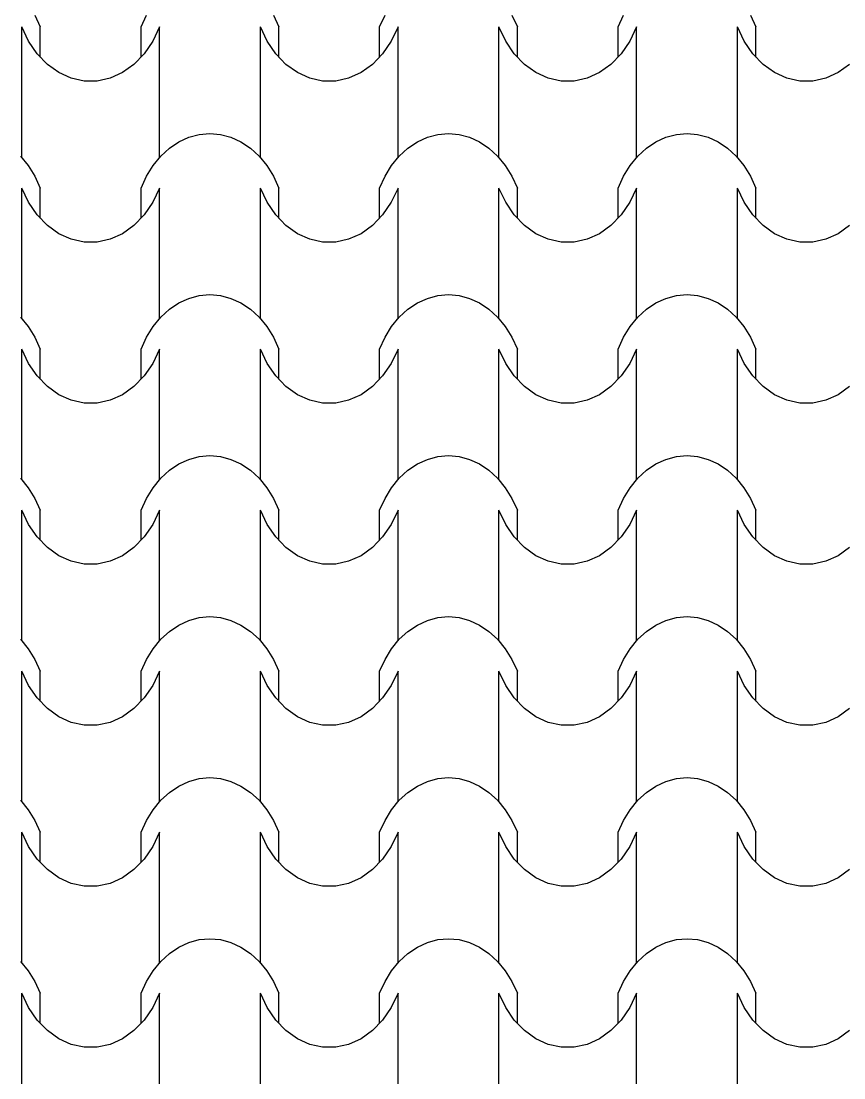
# Model space of a CAD drawing. Header units: millimetres. Extents: x 42452 to 2852333, y -419346 to 834876.
# Drawn here: x 2636931 to 2639261, y 666458 to 669453 of the extents above; entities that cross this region are included whole.
import ezdxf

# ---------------------------------------------------------------- set-up
doc = ezdxf.new("R2010")
doc.units = ezdxf.units.MM
doc.layers.add('memar', color=7, linetype='Continuous', lineweight=25)

msp = doc.modelspace()

# ---------------------------------------------------------------- linework, layer by layer
at = {"layer": 'memar', "color": 7, "linetype": 'Continuous', "lineweight": 25}
for p, q in [((2636970.14772, 669469.84712), (2636985.43714, 669436.6031)), ((2637270.96217, 669436.6031), (2637286.25159, 669469.84712)), ((2637645.70721, 669469.84712), (2637660.99663, 669436.6031)), ((2637946.52167, 669436.6031), (2637961.81109, 669469.84712)), ((2638321.26671, 669469.84712), (2638336.55612, 669436.6031)), ((2638622.08116, 669436.6031), (2638637.37058, 669469.84712)), ((2638996.8262, 669469.84712), (2639012.11562, 669436.6031)), ((2636933.18243, 669251.52941), (2636933.18243, 669436.6031)), ((2636952.50159, 669396.0939), (2636933.18243, 669436.6031)), ((2636985.43714, 669351.5191), (2636985.43714, 669436.6031)), ((2637270.96217, 669351.5191), (2637270.96217, 669436.6031)), ((2637323.21688, 669436.6031), (2637303.89772, 669396.0939)), ((2637323.21688, 669251.52941), (2637323.21688, 669436.6031)), ((2637608.74192, 669251.52941), (2637608.74192, 669436.6031)), ((2637628.06109, 669396.0939), (2637608.74192, 669436.6031)), ((2637660.99663, 669351.5191), (2637660.99663, 669436.6031)), ((2637946.52167, 669351.5191), (2637946.52167, 669436.6031)), ((2637998.77638, 669436.6031), (2637979.45721, 669396.0939)), ((2637998.77638, 669251.52941), (2637998.77638, 669436.6031)), ((2638284.30142, 669251.52941), (2638284.30142, 669436.6031)), ((2638303.62058, 669396.0939), (2638284.30142, 669436.6031)), ((2638336.55612, 669351.5191), (2638336.55612, 669436.6031)), ((2638622.08116, 669351.5191), (2638622.08116, 669436.6031)), ((2638674.33587, 669436.6031), (2638655.01671, 669396.0939)), ((2638674.33587, 669251.52941), (2638674.33587, 669436.6031)), ((2638959.86091, 669251.52941), (2638959.86091, 669436.6031)), ((2638979.18007, 669396.0939), (2638959.86091, 669436.6031)), ((2639012.11562, 669351.5191), (2639012.11562, 669436.6031)), ((2636976.91933, 669360.36396), (2636952.50159, 669396.0939)), ((2637303.89772, 669396.0939), (2637279.47998, 669360.36396)), ((2637652.47882, 669360.36396), (2637628.06109, 669396.0939)), ((2637979.45721, 669396.0939), (2637955.03948, 669360.36396)), ((2638328.03831, 669360.36396), (2638303.62058, 669396.0939)), ((2638655.01671, 669396.0939), (2638630.59897, 669360.36396)), ((2639003.59781, 669360.36396), (2638979.18007, 669396.0939)), ((2637005.72706, 669330.45013), (2636976.91933, 669360.36396)), ((2637279.47998, 669360.36396), (2637250.67226, 669330.45013)), ((2637681.28655, 669330.45013), (2637652.47882, 669360.36396)), ((2637955.03948, 669360.36396), (2637926.23175, 669330.45013)), ((2638356.84604, 669330.45013), (2638328.03831, 669360.36396)), ((2638630.59897, 669360.36396), (2638601.79124, 669330.45013)), ((2639032.40554, 669330.45013), (2639003.59781, 669360.36396)), ((2637038.08881, 669307.22049), (2637005.72706, 669330.45013)), ((2637250.67226, 669330.45013), (2637218.3105, 669307.22049)), ((2637713.6483, 669307.22049), (2637681.28655, 669330.45013)), ((2637926.23175, 669330.45013), (2637893.87, 669307.22049)), ((2638389.2078, 669307.22049), (2638356.84604, 669330.45013)), ((2638601.79124, 669330.45013), (2638569.42949, 669307.22049)), ((2639064.76729, 669307.22049), (2639032.40554, 669330.45013)), ((2639277.35074, 669330.45013), (2639244.98898, 669307.22049)), ((2637073.06548, 669291.34912), (2637038.08881, 669307.22049)), ((2637109.64209, 669283.29659), (2637073.06548, 669291.34912)), ((2637183.33383, 669291.34912), (2637146.75722, 669283.29659)), ((2637218.3105, 669307.22049), (2637183.33383, 669291.34912)), ((2637748.62498, 669291.34912), (2637713.6483, 669307.22049)), ((2637785.20158, 669283.29659), (2637748.62498, 669291.34912)), ((2637858.89332, 669291.34912), (2637822.31671, 669283.29659)), ((2637893.87, 669307.22049), (2637858.89332, 669291.34912)), ((2638424.18447, 669291.34912), (2638389.2078, 669307.22049)), ((2638460.76108, 669283.29659), (2638424.18447, 669291.34912)), ((2638534.45282, 669291.34912), (2638497.87621, 669283.29659)), ((2638569.42949, 669307.22049), (2638534.45282, 669291.34912)), ((2639099.74396, 669291.34912), (2639064.76729, 669307.22049)), ((2639136.32057, 669283.29659), (2639099.74396, 669291.34912)), ((2639210.01231, 669291.34912), (2639173.4357, 669283.29659)), ((2639244.98898, 669307.22049), (2639210.01231, 669291.34912)), ((2637128.19966, 669283.29659), (2637109.64209, 669283.29659)), ((2637146.75722, 669283.29659), (2637128.19966, 669283.29659)), ((2637803.75915, 669283.29659), (2637785.20158, 669283.29659)), ((2637822.31671, 669283.29659), (2637803.75915, 669283.29659)), ((2638479.31864, 669283.29659), (2638460.76108, 669283.29659)), ((2638497.87621, 669283.29659), (2638479.31864, 669283.29659)), ((2639154.87814, 669283.29659), (2639136.32057, 669283.29659)), ((2639173.4357, 669283.29659), (2639154.87814, 669283.29659)), ((2636933.18243, 669066.45572), (2636933.18243, 669251.52941)), ((2637323.21688, 669066.45572), (2637323.21688, 669251.52941)), ((2637608.74192, 669066.45572), (2637608.74192, 669251.52941)), ((2637998.77638, 669066.45572), (2637998.77638, 669251.52941)), ((2638284.30142, 669066.45572), (2638284.30142, 669251.52941)), ((2638674.33587, 669066.45572), (2638674.33587, 669251.52941)), ((2638959.86091, 669066.45572), (2638959.86091, 669251.52941)), ((2637351.29917, 669092.87159), (2637377.9882, 669110.85079)), ((2637377.9882, 669110.85079), (2637406.36426, 669123.9451)), ((2637406.36426, 669123.9451), (2637435.88332, 669131.90348)), ((2637435.88332, 669131.90348), (2637465.9794, 669134.57334)), ((2637465.9794, 669134.57334), (2637496.07549, 669131.90348)), ((2637496.07549, 669131.90348), (2637525.59454, 669123.9451)), ((2637525.59454, 669123.9451), (2637553.97061, 669110.85079)), ((2637553.97061, 669110.85079), (2637580.65963, 669092.87159)), ((2638026.85867, 669092.87159), (2638053.54769, 669110.85079)), ((2638053.54769, 669110.85079), (2638081.92376, 669123.9451)), ((2638081.92376, 669123.9451), (2638111.44281, 669131.90348)), ((2638111.44281, 669131.90348), (2638141.5389, 669134.57334)), ((2638141.5389, 669134.57334), (2638171.63498, 669131.90348)), ((2638171.63498, 669131.90348), (2638201.15404, 669123.9451)), ((2638201.15404, 669123.9451), (2638229.5301, 669110.85079)), ((2638229.5301, 669110.85079), (2638256.21913, 669092.87159)), ((2638702.41816, 669092.87159), (2638729.10718, 669110.85079)), ((2638729.10718, 669110.85079), (2638757.48325, 669123.9451)), ((2638757.48325, 669123.9451), (2638787.00231, 669131.90348)), ((2638787.00231, 669131.90348), (2638817.09839, 669134.57334)), ((2638817.09839, 669134.57334), (2638847.19447, 669131.90348)), ((2638847.19447, 669131.90348), (2638876.71353, 669123.9451)), ((2638876.71353, 669123.9451), (2638905.08959, 669110.85079)), ((2638905.08959, 669110.85079), (2638931.77862, 669092.87159)), ((2637326.80889, 669070.35222), (2637351.29917, 669092.87159)), ((2637580.65963, 669092.87159), (2637605.14991, 669070.35222)), ((2638002.36838, 669070.35222), (2638026.85867, 669092.87159)), ((2638256.21913, 669092.87159), (2638280.70941, 669070.35222)), ((2638677.92788, 669070.35222), (2638702.41816, 669092.87159)), ((2638931.77862, 669092.87159), (2638956.2689, 669070.35222)), ((2636929.59042, 669070.35222), (2636951.41241, 669043.72445)), ((2637304.9869, 669043.72445), (2637326.80889, 669070.35222)), ((2637605.14991, 669070.35222), (2637626.9719, 669043.72445)), ((2637980.54639, 669043.72445), (2638002.36838, 669070.35222)), ((2638280.70941, 669070.35222), (2638302.5314, 669043.72445)), ((2638656.10589, 669043.72445), (2638677.92788, 669070.35222)), ((2638956.2689, 669070.35222), (2638978.09089, 669043.72445)), ((2636951.41241, 669043.72445), (2636970.14772, 669013.49879)), ((2637286.25159, 669013.49879), (2637304.9869, 669043.72445)), ((2637626.9719, 669043.72445), (2637645.70721, 669013.49879)), ((2637961.81109, 669013.49879), (2637980.54639, 669043.72445)), ((2638302.5314, 669043.72445), (2638321.26671, 669013.49879)), ((2638637.37058, 669013.49879), (2638656.10589, 669043.72445)), ((2638978.09089, 669043.72445), (2638996.8262, 669013.49879)), ((2636970.14772, 669013.49879), (2636985.43714, 668980.25476)), ((2637270.96217, 668980.25476), (2637286.25159, 669013.49879)), ((2637645.70721, 669013.49879), (2637660.99663, 668980.25476)), ((2637946.52167, 668980.25476), (2637961.81109, 669013.49879)), ((2638321.26671, 669013.49879), (2638336.55612, 668980.25476)), ((2638622.08116, 668980.25476), (2638637.37058, 669013.49879)), ((2638996.8262, 669013.49879), (2639012.11562, 668980.25476)), ((2636933.18243, 668795.18107), (2636933.18243, 668980.25476)), ((2636952.50159, 668939.74556), (2636933.18243, 668980.25476)), ((2636985.43714, 668895.17076), (2636985.43714, 668980.25476)), ((2637270.96217, 668895.17076), (2637270.96217, 668980.25476)), ((2637323.21688, 668980.25476), (2637303.89772, 668939.74556)), ((2637323.21688, 668795.18107), (2637323.21688, 668980.25476)), ((2637608.74192, 668795.18107), (2637608.74192, 668980.25476)), ((2637628.06109, 668939.74556), (2637608.74192, 668980.25476)), ((2637660.99663, 668895.17076), (2637660.99663, 668980.25476)), ((2637946.52167, 668895.17076), (2637946.52167, 668980.25476)), ((2637998.77638, 668980.25476), (2637979.45721, 668939.74556)), ((2637998.77638, 668795.18107), (2637998.77638, 668980.25476)), ((2638284.30142, 668795.18107), (2638284.30142, 668980.25476)), ((2638303.62058, 668939.74556), (2638284.30142, 668980.25476)), ((2638336.55612, 668895.17076), (2638336.55612, 668980.25476)), ((2638622.08116, 668895.17076), (2638622.08116, 668980.25476)), ((2638674.33587, 668980.25476), (2638655.01671, 668939.74556)), ((2638674.33587, 668795.18107), (2638674.33587, 668980.25476)), ((2638959.86091, 668795.18107), (2638959.86091, 668980.25476)), ((2638979.18007, 668939.74556), (2638959.86091, 668980.25476)), ((2639012.11562, 668895.17076), (2639012.11562, 668980.25476)), ((2636976.91933, 668904.01562), (2636952.50159, 668939.74556)), ((2637303.89772, 668939.74556), (2637279.47998, 668904.01562)), ((2637652.47882, 668904.01562), (2637628.06109, 668939.74556)), ((2637979.45721, 668939.74556), (2637955.03948, 668904.01562)), ((2638328.03831, 668904.01562), (2638303.62058, 668939.74556)), ((2638655.01671, 668939.74556), (2638630.59897, 668904.01562)), ((2639003.59781, 668904.01562), (2638979.18007, 668939.74556)), ((2637005.72706, 668874.1018), (2636976.91933, 668904.01562)), ((2637279.47998, 668904.01562), (2637250.67226, 668874.1018)), ((2637681.28655, 668874.1018), (2637652.47882, 668904.01562)), ((2637955.03948, 668904.01562), (2637926.23175, 668874.1018)), ((2638356.84604, 668874.1018), (2638328.03831, 668904.01562)), ((2638630.59897, 668904.01562), (2638601.79124, 668874.1018)), ((2639032.40554, 668874.1018), (2639003.59781, 668904.01562)), ((2637038.08881, 668850.87215), (2637005.72706, 668874.1018)), ((2637250.67226, 668874.1018), (2637218.3105, 668850.87215)), ((2637713.6483, 668850.87215), (2637681.28655, 668874.1018)), ((2637926.23175, 668874.1018), (2637893.87, 668850.87215)), ((2638389.2078, 668850.87215), (2638356.84604, 668874.1018)), ((2638601.79124, 668874.1018), (2638569.42949, 668850.87215)), ((2639064.76729, 668850.87215), (2639032.40554, 668874.1018)), ((2639277.35074, 668874.1018), (2639244.98898, 668850.87215)), ((2637073.06548, 668835.00078), (2637038.08881, 668850.87215)), ((2637218.3105, 668850.87215), (2637183.33383, 668835.00078)), ((2637748.62498, 668835.00078), (2637713.6483, 668850.87215)), ((2637893.87, 668850.87215), (2637858.89332, 668835.00078)), ((2638424.18447, 668835.00078), (2638389.2078, 668850.87215)), ((2638569.42949, 668850.87215), (2638534.45282, 668835.00078)), ((2639099.74396, 668835.00078), (2639064.76729, 668850.87215)), ((2639244.98898, 668850.87215), (2639210.01231, 668835.00078)), ((2637109.64209, 668826.94826), (2637073.06548, 668835.00078)), ((2637128.19966, 668826.94826), (2637109.64209, 668826.94826)), ((2637146.75722, 668826.94826), (2637128.19966, 668826.94826)), ((2637183.33383, 668835.00078), (2637146.75722, 668826.94826)), ((2637785.20158, 668826.94826), (2637748.62498, 668835.00078)), ((2637803.75915, 668826.94826), (2637785.20158, 668826.94826)), ((2637822.31671, 668826.94826), (2637803.75915, 668826.94826)), ((2637858.89332, 668835.00078), (2637822.31671, 668826.94826)), ((2638460.76108, 668826.94826), (2638424.18447, 668835.00078)), ((2638479.31864, 668826.94826), (2638460.76108, 668826.94826)), ((2638497.87621, 668826.94826), (2638479.31864, 668826.94826)), ((2638534.45282, 668835.00078), (2638497.87621, 668826.94826)), ((2639136.32057, 668826.94826), (2639099.74396, 668835.00078)), ((2639154.87814, 668826.94826), (2639136.32057, 668826.94826)), ((2639173.4357, 668826.94826), (2639154.87814, 668826.94826)), ((2639210.01231, 668835.00078), (2639173.4357, 668826.94826)), ((2636933.18243, 668610.10739), (2636933.18243, 668795.18107)), ((2637323.21688, 668610.10739), (2637323.21688, 668795.18107)), ((2637608.74192, 668610.10739), (2637608.74192, 668795.18107)), ((2637998.77638, 668610.10739), (2637998.77638, 668795.18107)), ((2638284.30142, 668610.10739), (2638284.30142, 668795.18107)), ((2638674.33587, 668610.10739), (2638674.33587, 668795.18107)), ((2638959.86091, 668610.10739), (2638959.86091, 668795.18107)), ((2637377.9882, 668654.50245), (2637406.36426, 668667.59677)), ((2637406.36426, 668667.59677), (2637435.88332, 668675.55514)), ((2637435.88332, 668675.55514), (2637465.9794, 668678.225)), ((2637465.9794, 668678.225), (2637496.07549, 668675.55514)), ((2637496.07549, 668675.55514), (2637525.59454, 668667.59677)), ((2637525.59454, 668667.59677), (2637553.97061, 668654.50245)), ((2638053.54769, 668654.50245), (2638081.92376, 668667.59677)), ((2638081.92376, 668667.59677), (2638111.44281, 668675.55514)), ((2638111.44281, 668675.55514), (2638141.5389, 668678.225)), ((2638141.5389, 668678.225), (2638171.63498, 668675.55514)), ((2638171.63498, 668675.55514), (2638201.15404, 668667.59677)), ((2638201.15404, 668667.59677), (2638229.5301, 668654.50245)), ((2638729.10718, 668654.50245), (2638757.48325, 668667.59677)), ((2638757.48325, 668667.59677), (2638787.00231, 668675.55514)), ((2638787.00231, 668675.55514), (2638817.09839, 668678.225)), ((2638817.09839, 668678.225), (2638847.19447, 668675.55514)), ((2638847.19447, 668675.55514), (2638876.71353, 668667.59677)), ((2638876.71353, 668667.59677), (2638905.08959, 668654.50245)), ((2637326.80889, 668614.00389), (2637351.29917, 668636.52326)), ((2637351.29917, 668636.52326), (2637377.9882, 668654.50245)), ((2637553.97061, 668654.50245), (2637580.65963, 668636.52326)), ((2637580.65963, 668636.52326), (2637605.14991, 668614.00389)), ((2638002.36838, 668614.00389), (2638026.85867, 668636.52326)), ((2638026.85867, 668636.52326), (2638053.54769, 668654.50245)), ((2638229.5301, 668654.50245), (2638256.21913, 668636.52326)), ((2638256.21913, 668636.52326), (2638280.70941, 668614.00389)), ((2638677.92788, 668614.00389), (2638702.41816, 668636.52326)), ((2638702.41816, 668636.52326), (2638729.10718, 668654.50245)), ((2638905.08959, 668654.50245), (2638931.77862, 668636.52326)), ((2638931.77862, 668636.52326), (2638956.2689, 668614.00389)), ((2636929.59042, 668614.00389), (2636951.41241, 668587.37611)), ((2637304.9869, 668587.37611), (2637326.80889, 668614.00389)), ((2637605.14991, 668614.00389), (2637626.9719, 668587.37611)), ((2637980.54639, 668587.37611), (2638002.36838, 668614.00389)), ((2638280.70941, 668614.00389), (2638302.5314, 668587.37611)), ((2638656.10589, 668587.37611), (2638677.92788, 668614.00389)), ((2638956.2689, 668614.00389), (2638978.09089, 668587.37611)), ((2636951.41241, 668587.37611), (2636970.14772, 668557.15045)), ((2637286.25159, 668557.15045), (2637304.9869, 668587.37611)), ((2637626.9719, 668587.37611), (2637645.70721, 668557.15045)), ((2637961.81109, 668557.15045), (2637980.54639, 668587.37611)), ((2638302.5314, 668587.37611), (2638321.26671, 668557.15045)), ((2638637.37058, 668557.15045), (2638656.10589, 668587.37611)), ((2638978.09089, 668587.37611), (2638996.8262, 668557.15045)), ((2636970.14772, 668557.15045), (2636985.43714, 668523.90642)), ((2637270.96217, 668523.90642), (2637286.25159, 668557.15045)), ((2637645.70721, 668557.15045), (2637660.99663, 668523.90642)), ((2637946.52167, 668523.90642), (2637961.81109, 668557.15045)), ((2638321.26671, 668557.15045), (2638336.55612, 668523.90642)), ((2638622.08116, 668523.90642), (2638637.37058, 668557.15045)), ((2638996.8262, 668557.15045), (2639012.11562, 668523.90642)), ((2636933.18243, 668338.83274), (2636933.18243, 668523.90642)), ((2636952.50159, 668483.39722), (2636933.18243, 668523.90642)), ((2636985.43714, 668438.82243), (2636985.43714, 668523.90642)), ((2637270.96217, 668438.82243), (2637270.96217, 668523.90642)), ((2637323.21688, 668523.90642), (2637303.89772, 668483.39722)), ((2637323.21688, 668338.83274), (2637323.21688, 668523.90642)), ((2637608.74192, 668338.83274), (2637608.74192, 668523.90642)), ((2637628.06109, 668483.39722), (2637608.74192, 668523.90642)), ((2637660.99663, 668438.82243), (2637660.99663, 668523.90642)), ((2637946.52167, 668438.82243), (2637946.52167, 668523.90642)), ((2637998.77638, 668523.90642), (2637979.45721, 668483.39722)), ((2637998.77638, 668338.83274), (2637998.77638, 668523.90642)), ((2638284.30142, 668338.83274), (2638284.30142, 668523.90642)), ((2638303.62058, 668483.39722), (2638284.30142, 668523.90642)), ((2638336.55612, 668438.82243), (2638336.55612, 668523.90642)), ((2638622.08116, 668438.82243), (2638622.08116, 668523.90642)), ((2638674.33587, 668523.90642), (2638655.01671, 668483.39722)), ((2638674.33587, 668338.83274), (2638674.33587, 668523.90642)), ((2638959.86091, 668338.83274), (2638959.86091, 668523.90642)), ((2638979.18007, 668483.39722), (2638959.86091, 668523.90642)), ((2639012.11562, 668438.82243), (2639012.11562, 668523.90642)), ((2636976.91933, 668447.66729), (2636952.50159, 668483.39722)), ((2637303.89772, 668483.39722), (2637279.47998, 668447.66729)), ((2637652.47882, 668447.66729), (2637628.06109, 668483.39722)), ((2637979.45721, 668483.39722), (2637955.03948, 668447.66729)), ((2638328.03831, 668447.66729), (2638303.62058, 668483.39722)), ((2638655.01671, 668483.39722), (2638630.59897, 668447.66729)), ((2639003.59781, 668447.66729), (2638979.18007, 668483.39722)), ((2637005.72706, 668417.75346), (2636976.91933, 668447.66729)), ((2637279.47998, 668447.66729), (2637250.67226, 668417.75346)), ((2637681.28655, 668417.75346), (2637652.47882, 668447.66729)), ((2637955.03948, 668447.66729), (2637926.23175, 668417.75346)), ((2638356.84604, 668417.75346), (2638328.03831, 668447.66729)), ((2638630.59897, 668447.66729), (2638601.79124, 668417.75346)), ((2639032.40554, 668417.75346), (2639003.59781, 668447.66729)), ((2637038.08881, 668394.52381), (2637005.72706, 668417.75346)), ((2637073.06548, 668378.65244), (2637038.08881, 668394.52381)), ((2637218.3105, 668394.52381), (2637183.33383, 668378.65244)), ((2637250.67226, 668417.75346), (2637218.3105, 668394.52381)), ((2637713.6483, 668394.52381), (2637681.28655, 668417.75346)), ((2637748.62498, 668378.65244), (2637713.6483, 668394.52381)), ((2637893.87, 668394.52381), (2637858.89332, 668378.65244)), ((2637926.23175, 668417.75346), (2637893.87, 668394.52381)), ((2638389.2078, 668394.52381), (2638356.84604, 668417.75346)), ((2638424.18447, 668378.65244), (2638389.2078, 668394.52381)), ((2638569.42949, 668394.52381), (2638534.45282, 668378.65244)), ((2638601.79124, 668417.75346), (2638569.42949, 668394.52381)), ((2639064.76729, 668394.52381), (2639032.40554, 668417.75346)), ((2639099.74396, 668378.65244), (2639064.76729, 668394.52381)), ((2639244.98898, 668394.52381), (2639210.01231, 668378.65244)), ((2639277.35074, 668417.75346), (2639244.98898, 668394.52381)), ((2637109.64209, 668370.59992), (2637073.06548, 668378.65244)), ((2637128.19966, 668370.59992), (2637109.64209, 668370.59992)), ((2637146.75722, 668370.59992), (2637128.19966, 668370.59992)), ((2637183.33383, 668378.65244), (2637146.75722, 668370.59992)), ((2637785.20158, 668370.59992), (2637748.62498, 668378.65244)), ((2637803.75915, 668370.59992), (2637785.20158, 668370.59992)), ((2637822.31671, 668370.59992), (2637803.75915, 668370.59992)), ((2637858.89332, 668378.65244), (2637822.31671, 668370.59992)), ((2638460.76108, 668370.59992), (2638424.18447, 668378.65244)), ((2638479.31864, 668370.59992), (2638460.76108, 668370.59992)), ((2638497.87621, 668370.59992), (2638479.31864, 668370.59992)), ((2638534.45282, 668378.65244), (2638497.87621, 668370.59992)), ((2639136.32057, 668370.59992), (2639099.74396, 668378.65244)), ((2639154.87814, 668370.59992), (2639136.32057, 668370.59992)), ((2639173.4357, 668370.59992), (2639154.87814, 668370.59992)), ((2639210.01231, 668378.65244), (2639173.4357, 668370.59992)), ((2636933.18243, 668153.75905), (2636933.18243, 668338.83274)), ((2637323.21688, 668153.75905), (2637323.21688, 668338.83274)), ((2637608.74192, 668153.75905), (2637608.74192, 668338.83274)), ((2637998.77638, 668153.75905), (2637998.77638, 668338.83274)), ((2638284.30142, 668153.75905), (2638284.30142, 668338.83274)), ((2638674.33587, 668153.75905), (2638674.33587, 668338.83274)), ((2638959.86091, 668153.75905), (2638959.86091, 668338.83274)), ((2637406.36426, 668211.24843), (2637435.88332, 668219.20681)), ((2637435.88332, 668219.20681), (2637465.9794, 668221.87666)), ((2637465.9794, 668221.87666), (2637496.07549, 668219.20681)), ((2637496.07549, 668219.20681), (2637525.59454, 668211.24843)), ((2638081.92376, 668211.24843), (2638111.44281, 668219.20681)), ((2638111.44281, 668219.20681), (2638141.5389, 668221.87666)), ((2638141.5389, 668221.87666), (2638171.63498, 668219.20681)), ((2638171.63498, 668219.20681), (2638201.15404, 668211.24843)), ((2638757.48325, 668211.24843), (2638787.00231, 668219.20681)), ((2638787.00231, 668219.20681), (2638817.09839, 668221.87666)), ((2638817.09839, 668221.87666), (2638847.19447, 668219.20681)), ((2638847.19447, 668219.20681), (2638876.71353, 668211.24843)), ((2637351.29917, 668180.17492), (2637377.9882, 668198.15412)), ((2637377.9882, 668198.15412), (2637406.36426, 668211.24843)), ((2637525.59454, 668211.24843), (2637553.97061, 668198.15412)), ((2637553.97061, 668198.15412), (2637580.65963, 668180.17492)), ((2638026.85867, 668180.17492), (2638053.54769, 668198.15412)), ((2638053.54769, 668198.15412), (2638081.92376, 668211.24843)), ((2638201.15404, 668211.24843), (2638229.5301, 668198.15412)), ((2638229.5301, 668198.15412), (2638256.21913, 668180.17492)), ((2638702.41816, 668180.17492), (2638729.10718, 668198.15412)), ((2638729.10718, 668198.15412), (2638757.48325, 668211.24843)), ((2638876.71353, 668211.24843), (2638905.08959, 668198.15412)), ((2638905.08959, 668198.15412), (2638931.77862, 668180.17492)), ((2636929.59042, 668157.65555), (2636951.41241, 668131.02777)), ((2637304.9869, 668131.02777), (2637326.80889, 668157.65555)), ((2637326.80889, 668157.65555), (2637351.29917, 668180.17492)), ((2637580.65963, 668180.17492), (2637605.14991, 668157.65555)), ((2637605.14991, 668157.65555), (2637626.9719, 668131.02777)), ((2637980.54639, 668131.02777), (2638002.36838, 668157.65555)), ((2638002.36838, 668157.65555), (2638026.85867, 668180.17492)), ((2638256.21913, 668180.17492), (2638280.70941, 668157.65555)), ((2638280.70941, 668157.65555), (2638302.5314, 668131.02777)), ((2638656.10589, 668131.02777), (2638677.92788, 668157.65555)), ((2638677.92788, 668157.65555), (2638702.41816, 668180.17492)), ((2638931.77862, 668180.17492), (2638956.2689, 668157.65555)), ((2638956.2689, 668157.65555), (2638978.09089, 668131.02777)), ((2636951.41241, 668131.02777), (2636970.14772, 668100.80211)), ((2637286.25159, 668100.80211), (2637304.9869, 668131.02777)), ((2637626.9719, 668131.02777), (2637645.70721, 668100.80211)), ((2637961.81109, 668100.80211), (2637980.54639, 668131.02777)), ((2638302.5314, 668131.02777), (2638321.26671, 668100.80211)), ((2638637.37058, 668100.80211), (2638656.10589, 668131.02777)), ((2638978.09089, 668131.02777), (2638996.8262, 668100.80211)), ((2636970.14772, 668100.80211), (2636985.43714, 668067.55809)), ((2637270.96217, 668067.55809), (2637286.25159, 668100.80211)), ((2637645.70721, 668100.80211), (2637660.99663, 668067.55809)), ((2637946.52167, 668067.55809), (2637961.81109, 668100.80211)), ((2638321.26671, 668100.80211), (2638336.55612, 668067.55809)), ((2638622.08116, 668067.55809), (2638637.37058, 668100.80211)), ((2638996.8262, 668100.80211), (2639012.11562, 668067.55809)), ((2636933.18243, 667882.4844), (2636933.18243, 668067.55809)), ((2636952.50159, 668027.04888), (2636933.18243, 668067.55809)), ((2636985.43714, 667982.47409), (2636985.43714, 668067.55809)), ((2637270.96217, 667982.47409), (2637270.96217, 668067.55809)), ((2637323.21688, 668067.55809), (2637303.89772, 668027.04888)), ((2637323.21688, 667882.4844), (2637323.21688, 668067.55809)), ((2637608.74192, 667882.4844), (2637608.74192, 668067.55809)), ((2637628.06109, 668027.04888), (2637608.74192, 668067.55809)), ((2637660.99663, 667982.47409), (2637660.99663, 668067.55809)), ((2637946.52167, 667982.47409), (2637946.52167, 668067.55809)), ((2637998.77638, 668067.55809), (2637979.45721, 668027.04888)), ((2637998.77638, 667882.4844), (2637998.77638, 668067.55809)), ((2638284.30142, 667882.4844), (2638284.30142, 668067.55809)), ((2638303.62058, 668027.04888), (2638284.30142, 668067.55809)), ((2638336.55612, 667982.47409), (2638336.55612, 668067.55809)), ((2638622.08116, 667982.47409), (2638622.08116, 668067.55809)), ((2638674.33587, 668067.55809), (2638655.01671, 668027.04888)), ((2638674.33587, 667882.4844), (2638674.33587, 668067.55809)), ((2638959.86091, 667882.4844), (2638959.86091, 668067.55809)), ((2638979.18007, 668027.04888), (2638959.86091, 668067.55809)), ((2639012.11562, 667982.47409), (2639012.11562, 668067.55809)), ((2636976.91933, 667991.31895), (2636952.50159, 668027.04888)), ((2637303.89772, 668027.04888), (2637279.47998, 667991.31895)), ((2637652.47882, 667991.31895), (2637628.06109, 668027.04888)), ((2637979.45721, 668027.04888), (2637955.03948, 667991.31895)), ((2638328.03831, 667991.31895), (2638303.62058, 668027.04888)), ((2638655.01671, 668027.04888), (2638630.59897, 667991.31895)), ((2639003.59781, 667991.31895), (2638979.18007, 668027.04888)), ((2637005.72706, 667961.40512), (2636976.91933, 667991.31895)), ((2637279.47998, 667991.31895), (2637250.67226, 667961.40512)), ((2637681.28655, 667961.40512), (2637652.47882, 667991.31895)), ((2637955.03948, 667991.31895), (2637926.23175, 667961.40512)), ((2638356.84604, 667961.40512), (2638328.03831, 667991.31895)), ((2638630.59897, 667991.31895), (2638601.79124, 667961.40512)), ((2639032.40554, 667961.40512), (2639003.59781, 667991.31895)), ((2637038.08881, 667938.17548), (2637005.72706, 667961.40512)), ((2637250.67226, 667961.40512), (2637218.3105, 667938.17548)), ((2637713.6483, 667938.17548), (2637681.28655, 667961.40512)), ((2637926.23175, 667961.40512), (2637893.87, 667938.17548)), ((2638389.2078, 667938.17548), (2638356.84604, 667961.40512)), ((2638601.79124, 667961.40512), (2638569.42949, 667938.17548)), ((2639064.76729, 667938.17548), (2639032.40554, 667961.40512)), ((2639277.35074, 667961.40512), (2639244.98898, 667938.17548)), ((2637073.06548, 667922.30411), (2637038.08881, 667938.17548)), ((2637109.64209, 667914.25158), (2637073.06548, 667922.30411)), ((2637128.19966, 667914.25158), (2637109.64209, 667914.25158)), ((2637146.75722, 667914.25158), (2637128.19966, 667914.25158)), ((2637183.33383, 667922.30411), (2637146.75722, 667914.25158)), ((2637218.3105, 667938.17548), (2637183.33383, 667922.30411)), ((2637748.62498, 667922.30411), (2637713.6483, 667938.17548)), ((2637785.20158, 667914.25158), (2637748.62498, 667922.30411)), ((2637803.75915, 667914.25158), (2637785.20158, 667914.25158)), ((2637822.31671, 667914.25158), (2637803.75915, 667914.25158)), ((2637858.89332, 667922.30411), (2637822.31671, 667914.25158)), ((2637893.87, 667938.17548), (2637858.89332, 667922.30411)), ((2638424.18447, 667922.30411), (2638389.2078, 667938.17548)), ((2638460.76108, 667914.25158), (2638424.18447, 667922.30411)), ((2638479.31864, 667914.25158), (2638460.76108, 667914.25158)), ((2638497.87621, 667914.25158), (2638479.31864, 667914.25158)), ((2638534.45282, 667922.30411), (2638497.87621, 667914.25158)), ((2638569.42949, 667938.17548), (2638534.45282, 667922.30411)), ((2639099.74396, 667922.30411), (2639064.76729, 667938.17548)), ((2639136.32057, 667914.25158), (2639099.74396, 667922.30411)), ((2639154.87814, 667914.25158), (2639136.32057, 667914.25158)), ((2639173.4357, 667914.25158), (2639154.87814, 667914.25158)), ((2639210.01231, 667922.30411), (2639173.4357, 667914.25158)), ((2639244.98898, 667938.17548), (2639210.01231, 667922.30411)), ((2636933.18243, 667697.41071), (2636933.18243, 667882.4844)), ((2637323.21688, 667697.41071), (2637323.21688, 667882.4844)), ((2637608.74192, 667697.41071), (2637608.74192, 667882.4844)), ((2637998.77638, 667697.41071), (2637998.77638, 667882.4844)), ((2638284.30142, 667697.41071), (2638284.30142, 667882.4844)), ((2638674.33587, 667697.41071), (2638674.33587, 667882.4844)), ((2638959.86091, 667697.41071), (2638959.86091, 667882.4844)), ((2637435.88332, 667762.85847), (2637465.9794, 667765.52833)), ((2637465.9794, 667765.52833), (2637496.07549, 667762.85847)), ((2638111.44281, 667762.85847), (2638141.5389, 667765.52833)), ((2638141.5389, 667765.52833), (2638171.63498, 667762.85847)), ((2638787.00231, 667762.85847), (2638817.09839, 667765.52833)), ((2638817.09839, 667765.52833), (2638847.19447, 667762.85847)), ((2637351.29917, 667723.82658), (2637377.9882, 667741.80578)), ((2637377.9882, 667741.80578), (2637406.36426, 667754.90009)), ((2637406.36426, 667754.90009), (2637435.88332, 667762.85847)), ((2637496.07549, 667762.85847), (2637525.59454, 667754.90009)), ((2637525.59454, 667754.90009), (2637553.97061, 667741.80578)), ((2637553.97061, 667741.80578), (2637580.65963, 667723.82658)), ((2638026.85867, 667723.82658), (2638053.54769, 667741.80578)), ((2638053.54769, 667741.80578), (2638081.92376, 667754.90009)), ((2638081.92376, 667754.90009), (2638111.44281, 667762.85847)), ((2638171.63498, 667762.85847), (2638201.15404, 667754.90009)), ((2638201.15404, 667754.90009), (2638229.5301, 667741.80578)), ((2638229.5301, 667741.80578), (2638256.21913, 667723.82658)), ((2638702.41816, 667723.82658), (2638729.10718, 667741.80578)), ((2638729.10718, 667741.80578), (2638757.48325, 667754.90009)), ((2638757.48325, 667754.90009), (2638787.00231, 667762.85847)), ((2638847.19447, 667762.85847), (2638876.71353, 667754.90009)), ((2638876.71353, 667754.90009), (2638905.08959, 667741.80578)), ((2638905.08959, 667741.80578), (2638931.77862, 667723.82658)), ((2637326.80889, 667701.30721), (2637351.29917, 667723.82658)), ((2637580.65963, 667723.82658), (2637605.14991, 667701.30721)), ((2638002.36838, 667701.30721), (2638026.85867, 667723.82658)), ((2638256.21913, 667723.82658), (2638280.70941, 667701.30721)), ((2638677.92788, 667701.30721), (2638702.41816, 667723.82658)), ((2638931.77862, 667723.82658), (2638956.2689, 667701.30721)), ((2636929.59042, 667701.30721), (2636951.41241, 667674.67944)), ((2636951.41241, 667674.67944), (2636970.14772, 667644.45378)), ((2637286.25159, 667644.45378), (2637304.9869, 667674.67944)), ((2637304.9869, 667674.67944), (2637326.80889, 667701.30721)), ((2637605.14991, 667701.30721), (2637626.9719, 667674.67944)), ((2637626.9719, 667674.67944), (2637645.70721, 667644.45378)), ((2637961.81109, 667644.45378), (2637980.54639, 667674.67944)), ((2637980.54639, 667674.67944), (2638002.36838, 667701.30721)), ((2638280.70941, 667701.30721), (2638302.5314, 667674.67944)), ((2638302.5314, 667674.67944), (2638321.26671, 667644.45378)), ((2638637.37058, 667644.45378), (2638656.10589, 667674.67944)), ((2638656.10589, 667674.67944), (2638677.92788, 667701.30721)), ((2638956.2689, 667701.30721), (2638978.09089, 667674.67944)), ((2638978.09089, 667674.67944), (2638996.8262, 667644.45378)), ((2636970.14772, 667644.45378), (2636985.43714, 667611.20975)), ((2637270.96217, 667611.20975), (2637286.25159, 667644.45378)), ((2637645.70721, 667644.45378), (2637660.99663, 667611.20975)), ((2637946.52167, 667611.20975), (2637961.81109, 667644.45378)), ((2638321.26671, 667644.45378), (2638336.55612, 667611.20975)), ((2638622.08116, 667611.20975), (2638637.37058, 667644.45378)), ((2638996.8262, 667644.45378), (2639012.11562, 667611.20975)), ((2636933.18243, 667426.13606), (2636933.18243, 667611.20975)), ((2636952.50159, 667570.70055), (2636933.18243, 667611.20975)), ((2636985.43714, 667526.12575), (2636985.43714, 667611.20975)), ((2637270.96217, 667526.12575), (2637270.96217, 667611.20975)), ((2637323.21688, 667611.20975), (2637303.89772, 667570.70055)), ((2637323.21688, 667426.13606), (2637323.21688, 667611.20975)), ((2637608.74192, 667426.13606), (2637608.74192, 667611.20975)), ((2637628.06109, 667570.70055), (2637608.74192, 667611.20975)), ((2637660.99663, 667526.12575), (2637660.99663, 667611.20975)), ((2637946.52167, 667526.12575), (2637946.52167, 667611.20975)), ((2637998.77638, 667611.20975), (2637979.45721, 667570.70055)), ((2637998.77638, 667426.13606), (2637998.77638, 667611.20975)), ((2638284.30142, 667426.13606), (2638284.30142, 667611.20975)), ((2638303.62058, 667570.70055), (2638284.30142, 667611.20975)), ((2638336.55612, 667526.12575), (2638336.55612, 667611.20975)), ((2638622.08116, 667526.12575), (2638622.08116, 667611.20975)), ((2638674.33587, 667611.20975), (2638655.01671, 667570.70055)), ((2638674.33587, 667426.13606), (2638674.33587, 667611.20975)), ((2638959.86091, 667426.13606), (2638959.86091, 667611.20975)), ((2638979.18007, 667570.70055), (2638959.86091, 667611.20975)), ((2639012.11562, 667526.12575), (2639012.11562, 667611.20975)), ((2636976.91933, 667534.97061), (2636952.50159, 667570.70055)), ((2637303.89772, 667570.70055), (2637279.47998, 667534.97061)), ((2637652.47882, 667534.97061), (2637628.06109, 667570.70055)), ((2637979.45721, 667570.70055), (2637955.03948, 667534.97061)), ((2638328.03831, 667534.97061), (2638303.62058, 667570.70055)), ((2638655.01671, 667570.70055), (2638630.59897, 667534.97061)), ((2639003.59781, 667534.97061), (2638979.18007, 667570.70055)), ((2637005.72706, 667505.05679), (2636976.91933, 667534.97061)), ((2637279.47998, 667534.97061), (2637250.67226, 667505.05679)), ((2637681.28655, 667505.05679), (2637652.47882, 667534.97061)), ((2637955.03948, 667534.97061), (2637926.23175, 667505.05679)), ((2638356.84604, 667505.05679), (2638328.03831, 667534.97061)), ((2638630.59897, 667534.97061), (2638601.79124, 667505.05679)), ((2639032.40554, 667505.05679), (2639003.59781, 667534.97061)), ((2637038.08881, 667481.82714), (2637005.72706, 667505.05679)), ((2637250.67226, 667505.05679), (2637218.3105, 667481.82714)), ((2637713.6483, 667481.82714), (2637681.28655, 667505.05679)), ((2637926.23175, 667505.05679), (2637893.87, 667481.82714)), ((2638389.2078, 667481.82714), (2638356.84604, 667505.05679)), ((2638601.79124, 667505.05679), (2638569.42949, 667481.82714)), ((2639064.76729, 667481.82714), (2639032.40554, 667505.05679)), ((2639277.35074, 667505.05679), (2639244.98898, 667481.82714)), ((2637073.06548, 667465.95577), (2637038.08881, 667481.82714)), ((2637109.64209, 667457.90325), (2637073.06548, 667465.95577)), ((2637183.33383, 667465.95577), (2637146.75722, 667457.90325)), ((2637218.3105, 667481.82714), (2637183.33383, 667465.95577)), ((2637748.62498, 667465.95577), (2637713.6483, 667481.82714)), ((2637785.20158, 667457.90325), (2637748.62498, 667465.95577)), ((2637858.89332, 667465.95577), (2637822.31671, 667457.90325)), ((2637893.87, 667481.82714), (2637858.89332, 667465.95577)), ((2638424.18447, 667465.95577), (2638389.2078, 667481.82714)), ((2638460.76108, 667457.90325), (2638424.18447, 667465.95577)), ((2638534.45282, 667465.95577), (2638497.87621, 667457.90325)), ((2638569.42949, 667481.82714), (2638534.45282, 667465.95577)), ((2639099.74396, 667465.95577), (2639064.76729, 667481.82714)), ((2639136.32057, 667457.90325), (2639099.74396, 667465.95577)), ((2639210.01231, 667465.95577), (2639173.4357, 667457.90325)), ((2639244.98898, 667481.82714), (2639210.01231, 667465.95577)), ((2637128.19966, 667457.90325), (2637109.64209, 667457.90325)), ((2637146.75722, 667457.90325), (2637128.19966, 667457.90325)), ((2637803.75915, 667457.90325), (2637785.20158, 667457.90325)), ((2637822.31671, 667457.90325), (2637803.75915, 667457.90325)), ((2638479.31864, 667457.90325), (2638460.76108, 667457.90325)), ((2638497.87621, 667457.90325), (2638479.31864, 667457.90325)), ((2639154.87814, 667457.90325), (2639136.32057, 667457.90325)), ((2639173.4357, 667457.90325), (2639154.87814, 667457.90325)), ((2636933.18243, 667241.06238), (2636933.18243, 667426.13606)), ((2637323.21688, 667241.06238), (2637323.21688, 667426.13606)), ((2637608.74192, 667241.06238), (2637608.74192, 667426.13606)), ((2637998.77638, 667241.06238), (2637998.77638, 667426.13606)), ((2638284.30142, 667241.06238), (2638284.30142, 667426.13606)), ((2638674.33587, 667241.06238), (2638674.33587, 667426.13606)), ((2638959.86091, 667241.06238), (2638959.86091, 667426.13606)), ((2637351.29917, 667267.47824), (2637377.9882, 667285.45744)), ((2637377.9882, 667285.45744), (2637406.36426, 667298.55176)), ((2637406.36426, 667298.55176), (2637435.88332, 667306.51013)), ((2637435.88332, 667306.51013), (2637465.9794, 667309.17999)), ((2637465.9794, 667309.17999), (2637496.07549, 667306.51013)), ((2637496.07549, 667306.51013), (2637525.59454, 667298.55176)), ((2637525.59454, 667298.55176), (2637553.97061, 667285.45744)), ((2637553.97061, 667285.45744), (2637580.65963, 667267.47824)), ((2638026.85867, 667267.47824), (2638053.54769, 667285.45744)), ((2638053.54769, 667285.45744), (2638081.92376, 667298.55176)), ((2638081.92376, 667298.55176), (2638111.44281, 667306.51013)), ((2638111.44281, 667306.51013), (2638141.5389, 667309.17999)), ((2638141.5389, 667309.17999), (2638171.63498, 667306.51013)), ((2638171.63498, 667306.51013), (2638201.15404, 667298.55176)), ((2638201.15404, 667298.55176), (2638229.5301, 667285.45744)), ((2638229.5301, 667285.45744), (2638256.21913, 667267.47824)), ((2638702.41816, 667267.47824), (2638729.10718, 667285.45744)), ((2638729.10718, 667285.45744), (2638757.48325, 667298.55176)), ((2638757.48325, 667298.55176), (2638787.00231, 667306.51013)), ((2638787.00231, 667306.51013), (2638817.09839, 667309.17999)), ((2638817.09839, 667309.17999), (2638847.19447, 667306.51013)), ((2638847.19447, 667306.51013), (2638876.71353, 667298.55176)), ((2638876.71353, 667298.55176), (2638905.08959, 667285.45744)), ((2638905.08959, 667285.45744), (2638931.77862, 667267.47824)), ((2637326.80889, 667244.95888), (2637351.29917, 667267.47824)), ((2637580.65963, 667267.47824), (2637605.14991, 667244.95888)), ((2638002.36838, 667244.95888), (2638026.85867, 667267.47824)), ((2638256.21913, 667267.47824), (2638280.70941, 667244.95888)), ((2638677.92788, 667244.95888), (2638702.41816, 667267.47824)), ((2638931.77862, 667267.47824), (2638956.2689, 667244.95888)), ((2636929.59042, 667244.95888), (2636951.41241, 667218.3311)), ((2637304.9869, 667218.3311), (2637326.80889, 667244.95888)), ((2637605.14991, 667244.95888), (2637626.9719, 667218.3311)), ((2637980.54639, 667218.3311), (2638002.36838, 667244.95888)), ((2638280.70941, 667244.95888), (2638302.5314, 667218.3311)), ((2638656.10589, 667218.3311), (2638677.92788, 667244.95888)), ((2638956.2689, 667244.95888), (2638978.09089, 667218.3311)), ((2636951.41241, 667218.3311), (2636970.14772, 667188.10544)), ((2637286.25159, 667188.10544), (2637304.9869, 667218.3311)), ((2637626.9719, 667218.3311), (2637645.70721, 667188.10544)), ((2637961.81109, 667188.10544), (2637980.54639, 667218.3311)), ((2638302.5314, 667218.3311), (2638321.26671, 667188.10544)), ((2638637.37058, 667188.10544), (2638656.10589, 667218.3311)), ((2638978.09089, 667218.3311), (2638996.8262, 667188.10544)), ((2636970.14772, 667188.10544), (2636985.43714, 667154.86141)), ((2637270.96217, 667154.86141), (2637286.25159, 667188.10544)), ((2637645.70721, 667188.10544), (2637660.99663, 667154.86141)), ((2637946.52167, 667154.86141), (2637961.81109, 667188.10544)), ((2638321.26671, 667188.10544), (2638336.55612, 667154.86141)), ((2638622.08116, 667154.86141), (2638637.37058, 667188.10544)), ((2638996.8262, 667188.10544), (2639012.11562, 667154.86141)), ((2636933.18243, 666969.78772), (2636933.18243, 667154.86141)), ((2636952.50159, 667114.35221), (2636933.18243, 667154.86141)), ((2636985.43714, 667069.77742), (2636985.43714, 667154.86141)), ((2637270.96217, 667069.77742), (2637270.96217, 667154.86141)), ((2637323.21688, 667154.86141), (2637303.89772, 667114.35221)), ((2637323.21688, 666969.78772), (2637323.21688, 667154.86141)), ((2637608.74192, 666969.78772), (2637608.74192, 667154.86141)), ((2637628.06109, 667114.35221), (2637608.74192, 667154.86141)), ((2637660.99663, 667069.77742), (2637660.99663, 667154.86141)), ((2637946.52167, 667069.77742), (2637946.52167, 667154.86141)), ((2637998.77638, 667154.86141), (2637979.45721, 667114.35221)), ((2637998.77638, 666969.78772), (2637998.77638, 667154.86141)), ((2638284.30142, 666969.78772), (2638284.30142, 667154.86141)), ((2638303.62058, 667114.35221), (2638284.30142, 667154.86141)), ((2638336.55612, 667069.77742), (2638336.55612, 667154.86141)), ((2638622.08116, 667069.77742), (2638622.08116, 667154.86141)), ((2638674.33587, 667154.86141), (2638655.01671, 667114.35221)), ((2638674.33587, 666969.78772), (2638674.33587, 667154.86141)), ((2638959.86091, 666969.78772), (2638959.86091, 667154.86141)), ((2638979.18007, 667114.35221), (2638959.86091, 667154.86141)), ((2639012.11562, 667069.77742), (2639012.11562, 667154.86141)), ((2636976.91933, 667078.62228), (2636952.50159, 667114.35221)), ((2637303.89772, 667114.35221), (2637279.47998, 667078.62228)), ((2637652.47882, 667078.62228), (2637628.06109, 667114.35221)), ((2637979.45721, 667114.35221), (2637955.03948, 667078.62228)), ((2638328.03831, 667078.62228), (2638303.62058, 667114.35221)), ((2638655.01671, 667114.35221), (2638630.59897, 667078.62228)), ((2639003.59781, 667078.62228), (2638979.18007, 667114.35221)), ((2637005.72706, 667048.70845), (2636976.91933, 667078.62228)), ((2637279.47998, 667078.62228), (2637250.67226, 667048.70845)), ((2637681.28655, 667048.70845), (2637652.47882, 667078.62228)), ((2637955.03948, 667078.62228), (2637926.23175, 667048.70845)), ((2638356.84604, 667048.70845), (2638328.03831, 667078.62228)), ((2638630.59897, 667078.62228), (2638601.79124, 667048.70845)), ((2639032.40554, 667048.70845), (2639003.59781, 667078.62228)), ((2637038.08881, 667025.4788), (2637005.72706, 667048.70845)), ((2637250.67226, 667048.70845), (2637218.3105, 667025.4788)), ((2637713.6483, 667025.4788), (2637681.28655, 667048.70845)), ((2637926.23175, 667048.70845), (2637893.87, 667025.4788)), ((2638389.2078, 667025.4788), (2638356.84604, 667048.70845)), ((2638601.79124, 667048.70845), (2638569.42949, 667025.4788)), ((2639064.76729, 667025.4788), (2639032.40554, 667048.70845)), ((2639277.35074, 667048.70845), (2639244.98898, 667025.4788)), ((2637073.06548, 667009.60743), (2637038.08881, 667025.4788)), ((2637218.3105, 667025.4788), (2637183.33383, 667009.60743)), ((2637748.62498, 667009.60743), (2637713.6483, 667025.4788)), ((2637893.87, 667025.4788), (2637858.89332, 667009.60743)), ((2638424.18447, 667009.60743), (2638389.2078, 667025.4788)), ((2638569.42949, 667025.4788), (2638534.45282, 667009.60743)), ((2639099.74396, 667009.60743), (2639064.76729, 667025.4788)), ((2639244.98898, 667025.4788), (2639210.01231, 667009.60743)), ((2637109.64209, 667001.55491), (2637073.06548, 667009.60743)), ((2637128.19966, 667001.55491), (2637109.64209, 667001.55491)), ((2637146.75722, 667001.55491), (2637128.19966, 667001.55491)), ((2637183.33383, 667009.60743), (2637146.75722, 667001.55491)), ((2637785.20158, 667001.55491), (2637748.62498, 667009.60743)), ((2637803.75915, 667001.55491), (2637785.20158, 667001.55491)), ((2637822.31671, 667001.55491), (2637803.75915, 667001.55491)), ((2637858.89332, 667009.60743), (2637822.31671, 667001.55491)), ((2638460.76108, 667001.55491), (2638424.18447, 667009.60743)), ((2638479.31864, 667001.55491), (2638460.76108, 667001.55491)), ((2638497.87621, 667001.55491), (2638479.31864, 667001.55491)), ((2638534.45282, 667009.60743), (2638497.87621, 667001.55491)), ((2639136.32057, 667001.55491), (2639099.74396, 667009.60743)), ((2639154.87814, 667001.55491), (2639136.32057, 667001.55491)), ((2639173.4357, 667001.55491), (2639154.87814, 667001.55491)), ((2639210.01231, 667009.60743), (2639173.4357, 667001.55491)), ((2636933.18243, 666784.71404), (2636933.18243, 666969.78772)), ((2637323.21688, 666784.71404), (2637323.21688, 666969.78772)), ((2637608.74192, 666784.71404), (2637608.74192, 666969.78772)), ((2637998.77638, 666784.71404), (2637998.77638, 666969.78772)), ((2638284.30142, 666784.71404), (2638284.30142, 666969.78772)), ((2638674.33587, 666784.71404), (2638674.33587, 666969.78772)), ((2638959.86091, 666784.71404), (2638959.86091, 666969.78772)), ((2637377.9882, 666829.1091), (2637406.36426, 666842.20342)), ((2637406.36426, 666842.20342), (2637435.88332, 666850.1618)), ((2637435.88332, 666850.1618), (2637465.9794, 666852.83165)), ((2637465.9794, 666852.83165), (2637496.07549, 666850.1618)), ((2637496.07549, 666850.1618), (2637525.59454, 666842.20342)), ((2637525.59454, 666842.20342), (2637553.97061, 666829.1091)), ((2638053.54769, 666829.1091), (2638081.92376, 666842.20342)), ((2638081.92376, 666842.20342), (2638111.44281, 666850.1618)), ((2638111.44281, 666850.1618), (2638141.5389, 666852.83165)), ((2638141.5389, 666852.83165), (2638171.63498, 666850.1618)), ((2638171.63498, 666850.1618), (2638201.15404, 666842.20342)), ((2638201.15404, 666842.20342), (2638229.5301, 666829.1091)), ((2638729.10718, 666829.1091), (2638757.48325, 666842.20342)), ((2638757.48325, 666842.20342), (2638787.00231, 666850.1618)), ((2638787.00231, 666850.1618), (2638817.09839, 666852.83165)), ((2638817.09839, 666852.83165), (2638847.19447, 666850.1618)), ((2638847.19447, 666850.1618), (2638876.71353, 666842.20342)), ((2638876.71353, 666842.20342), (2638905.08959, 666829.1091)), ((2637326.80889, 666788.61054), (2637351.29917, 666811.12991)), ((2637351.29917, 666811.12991), (2637377.9882, 666829.1091)), ((2637553.97061, 666829.1091), (2637580.65963, 666811.12991)), ((2637580.65963, 666811.12991), (2637605.14991, 666788.61054)), ((2638002.36838, 666788.61054), (2638026.85867, 666811.12991)), ((2638026.85867, 666811.12991), (2638053.54769, 666829.1091)), ((2638229.5301, 666829.1091), (2638256.21913, 666811.12991)), ((2638256.21913, 666811.12991), (2638280.70941, 666788.61054)), ((2638677.92788, 666788.61054), (2638702.41816, 666811.12991)), ((2638702.41816, 666811.12991), (2638729.10718, 666829.1091)), ((2638905.08959, 666829.1091), (2638931.77862, 666811.12991)), ((2638931.77862, 666811.12991), (2638956.2689, 666788.61054)), ((2636929.59042, 666788.61054), (2636951.41241, 666761.98276)), ((2637304.9869, 666761.98276), (2637326.80889, 666788.61054)), ((2637605.14991, 666788.61054), (2637626.9719, 666761.98276)), ((2637980.54639, 666761.98276), (2638002.36838, 666788.61054)), ((2638280.70941, 666788.61054), (2638302.5314, 666761.98276)), ((2638656.10589, 666761.98276), (2638677.92788, 666788.61054)), ((2638956.2689, 666788.61054), (2638978.09089, 666761.98276)), ((2636951.41241, 666761.98276), (2636970.14772, 666731.7571)), ((2637286.25159, 666731.7571), (2637304.9869, 666761.98276)), ((2637626.9719, 666761.98276), (2637645.70721, 666731.7571)), ((2637961.81109, 666731.7571), (2637980.54639, 666761.98276)), ((2638302.5314, 666761.98276), (2638321.26671, 666731.7571)), ((2638637.37058, 666731.7571), (2638656.10589, 666761.98276)), ((2638978.09089, 666761.98276), (2638996.8262, 666731.7571)), ((2636970.14772, 666731.7571), (2636985.43714, 666698.51307)), ((2637270.96217, 666698.51307), (2637286.25159, 666731.7571)), ((2637645.70721, 666731.7571), (2637660.99663, 666698.51307)), ((2637946.52167, 666698.51307), (2637961.81109, 666731.7571)), ((2638321.26671, 666731.7571), (2638336.55612, 666698.51307)), ((2638622.08116, 666698.51307), (2638637.37058, 666731.7571)), ((2638996.8262, 666731.7571), (2639012.11562, 666698.51307)), ((2636933.18243, 666513.43939), (2636933.18243, 666698.51307)), ((2636952.50159, 666658.00387), (2636933.18243, 666698.51307)), ((2636985.43714, 666613.42908), (2636985.43714, 666698.51307)), ((2637270.96217, 666613.42908), (2637270.96217, 666698.51307)), ((2637323.21688, 666698.51307), (2637303.89772, 666658.00387)), ((2637323.21688, 666513.43939), (2637323.21688, 666698.51307)), ((2637608.74192, 666513.43939), (2637608.74192, 666698.51307)), ((2637628.06109, 666658.00387), (2637608.74192, 666698.51307)), ((2637660.99663, 666613.42908), (2637660.99663, 666698.51307)), ((2637946.52167, 666613.42908), (2637946.52167, 666698.51307)), ((2637998.77638, 666698.51307), (2637979.45721, 666658.00387)), ((2637998.77638, 666513.43939), (2637998.77638, 666698.51307)), ((2638284.30142, 666513.43939), (2638284.30142, 666698.51307)), ((2638303.62058, 666658.00387), (2638284.30142, 666698.51307)), ((2638336.55612, 666613.42908), (2638336.55612, 666698.51307)), ((2638622.08116, 666613.42908), (2638622.08116, 666698.51307)), ((2638674.33587, 666698.51307), (2638655.01671, 666658.00387)), ((2638674.33587, 666513.43939), (2638674.33587, 666698.51307)), ((2638959.86091, 666513.43939), (2638959.86091, 666698.51307)), ((2638979.18007, 666658.00387), (2638959.86091, 666698.51307)), ((2639012.11562, 666613.42908), (2639012.11562, 666698.51307)), ((2636976.91933, 666622.27394), (2636952.50159, 666658.00387)), ((2637303.89772, 666658.00387), (2637279.47998, 666622.27394)), ((2637652.47882, 666622.27394), (2637628.06109, 666658.00387)), ((2637979.45721, 666658.00387), (2637955.03948, 666622.27394)), ((2638328.03831, 666622.27394), (2638303.62058, 666658.00387)), ((2638655.01671, 666658.00387), (2638630.59897, 666622.27394)), ((2639003.59781, 666622.27394), (2638979.18007, 666658.00387)), ((2637005.72706, 666592.36011), (2636976.91933, 666622.27394)), ((2637279.47998, 666622.27394), (2637250.67226, 666592.36011)), ((2637681.28655, 666592.36011), (2637652.47882, 666622.27394)), ((2637955.03948, 666622.27394), (2637926.23175, 666592.36011)), ((2638356.84604, 666592.36011), (2638328.03831, 666622.27394)), ((2638630.59897, 666622.27394), (2638601.79124, 666592.36011)), ((2639032.40554, 666592.36011), (2639003.59781, 666622.27394)), ((2637038.08881, 666569.13047), (2637005.72706, 666592.36011)), ((2637073.06548, 666553.25909), (2637038.08881, 666569.13047)), ((2637218.3105, 666569.13047), (2637183.33383, 666553.25909)), ((2637250.67226, 666592.36011), (2637218.3105, 666569.13047)), ((2637713.6483, 666569.13047), (2637681.28655, 666592.36011)), ((2637748.62498, 666553.25909), (2637713.6483, 666569.13047)), ((2637893.87, 666569.13047), (2637858.89332, 666553.25909)), ((2637926.23175, 666592.36011), (2637893.87, 666569.13047)), ((2638389.2078, 666569.13047), (2638356.84604, 666592.36011)), ((2638424.18447, 666553.25909), (2638389.2078, 666569.13047)), ((2638569.42949, 666569.13047), (2638534.45282, 666553.25909)), ((2638601.79124, 666592.36011), (2638569.42949, 666569.13047)), ((2639064.76729, 666569.13047), (2639032.40554, 666592.36011)), ((2639099.74396, 666553.25909), (2639064.76729, 666569.13047)), ((2639244.98898, 666569.13047), (2639210.01231, 666553.25909)), ((2639277.35074, 666592.36011), (2639244.98898, 666569.13047)), ((2637109.64209, 666545.20657), (2637073.06548, 666553.25909)), ((2637128.19966, 666545.20657), (2637109.64209, 666545.20657)), ((2637146.75722, 666545.20657), (2637128.19966, 666545.20657)), ((2637183.33383, 666553.25909), (2637146.75722, 666545.20657)), ((2637785.20158, 666545.20657), (2637748.62498, 666553.25909)), ((2637803.75915, 666545.20657), (2637785.20158, 666545.20657)), ((2637822.31671, 666545.20657), (2637803.75915, 666545.20657)), ((2637858.89332, 666553.25909), (2637822.31671, 666545.20657)), ((2638460.76108, 666545.20657), (2638424.18447, 666553.25909)), ((2638479.31864, 666545.20657), (2638460.76108, 666545.20657)), ((2638497.87621, 666545.20657), (2638479.31864, 666545.20657)), ((2638534.45282, 666553.25909), (2638497.87621, 666545.20657)), ((2639136.32057, 666545.20657), (2639099.74396, 666553.25909)), ((2639154.87814, 666545.20657), (2639136.32057, 666545.20657)), ((2639173.4357, 666545.20657), (2639154.87814, 666545.20657)), ((2639210.01231, 666553.25909), (2639173.4357, 666545.20657)), ((2636933.18243, 666328.3657), (2636933.18243, 666513.43939)), ((2637323.21688, 666328.3657), (2637323.21688, 666513.43939)), ((2637608.74192, 666328.3657), (2637608.74192, 666513.43939)), ((2637998.77638, 666328.3657), (2637998.77638, 666513.43939)), ((2638284.30142, 666328.3657), (2638284.30142, 666513.43939)), ((2638674.33587, 666328.3657), (2638674.33587, 666513.43939)), ((2638959.86091, 666328.3657), (2638959.86091, 666513.43939))]:
    msp.add_line(p, q, dxfattribs=at)

doc.saveas('drawing.dxf')
